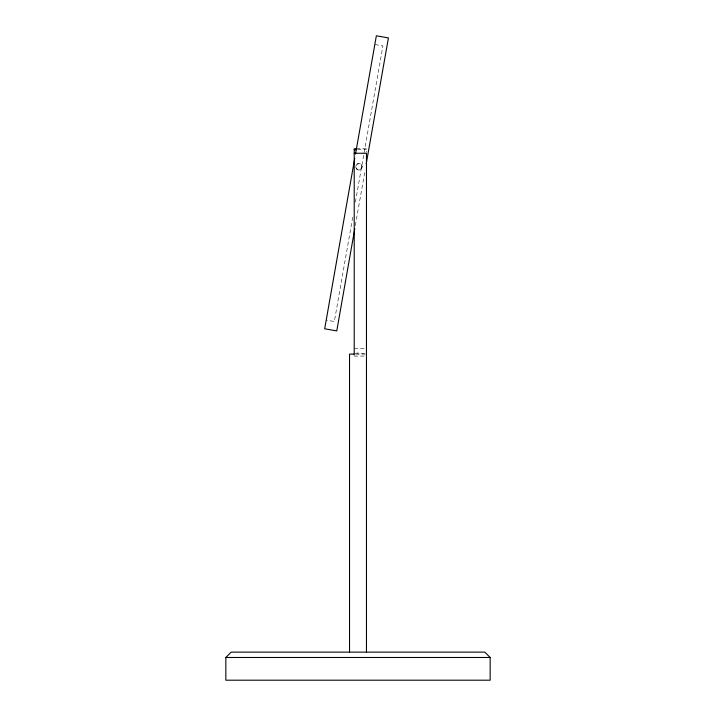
<?xml version="1.0" encoding="UTF-8"?>
<svg xmlns="http://www.w3.org/2000/svg" width="716" height="716" viewBox="0 0 716 716"><rect width="100%" height="100%" fill="white"/><g stroke="black" fill="none" stroke-linecap="round" stroke-linejoin="round"><path stroke-width="0.54" stroke-dasharray="3.58 2.69" d="M352.72 217.225L334.327 321.52L326.228 320.097M355.387 202.1L382.926 45.922L374.817 44.499M355.342 225.549L365.124 170.059M354.823 353.409L358 352.988L365.411 353.964M356.443 148.74L366.467 148.74L366.467 152.096M357.553 149.716L366.467 149.716M354.214 348.567L365.357 348.567M355.807 354.107L365.33 354.107M354.214 356.076L365.357 356.076M362.045 166.488A3.15 3.124 0 0 1 357.32 169.2A3.15 3.124 0 0 1 357.32 163.785A3.15 3.124 0 0 1 362.045 166.488L362.045 166.926M358 352.988L358 354.107M356.666 169.137A3.15 3.124 0 0 0 361.938 167.732A3.15 3.124 0 0 0 358.072 163.91A3.15 3.124 0 0 0 356.666 169.137"/><path stroke-width="1.07" d="M354.751 158.299L324.688 328.787L336.762 330.917L354.778 228.762M355.494 154.11L376.356 35.8L388.421 37.93L366.243 163.713M225.844 657.485L231.205 652.124L484.795 652.124L490.156 657.485L490.156 680.2L225.844 680.2L225.844 657.485L490.156 657.485M356.443 148.74L354.214 148.74L354.214 354.975M354.214 149.716L356.443 149.716M354.214 153.26L366.467 153.26L366.467 652.124M353.767 354.107L349.533 354.107L349.533 652.124"/></g></svg>
